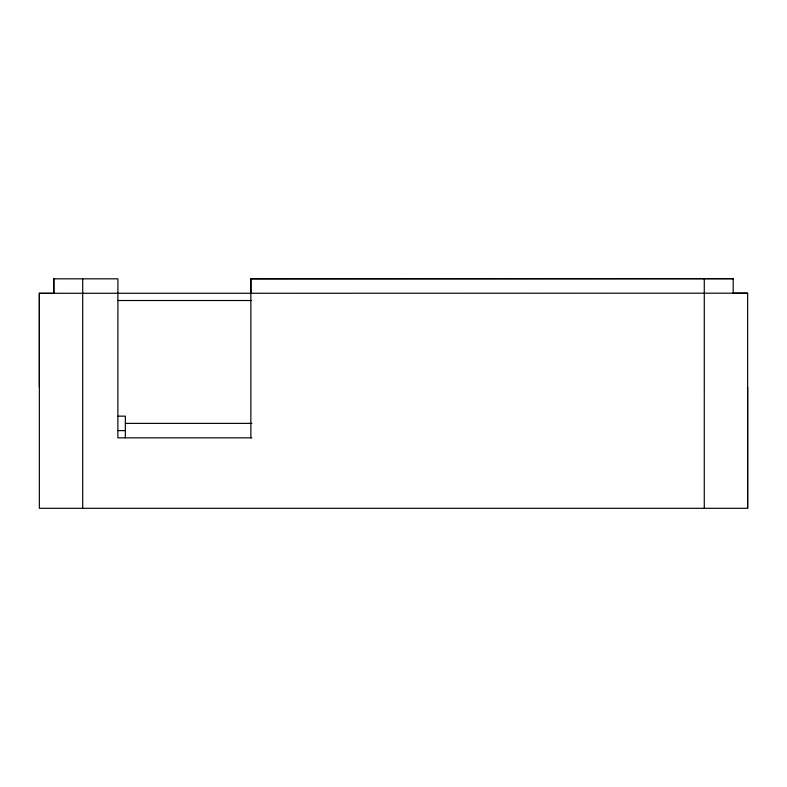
<?xml version="1.0" encoding="UTF-8"?>
<svg xmlns="http://www.w3.org/2000/svg" width="787" height="787" viewBox="0 0 787 787"><rect width="100%" height="100%" fill="white"/><g stroke="black" fill="none" stroke-linecap="round" stroke-linejoin="round"><path stroke-width="1.18" d="M39.35 293.285L39.35 508.304L747.64 508.304L747.65 293.187L39.35 293.285L39.35 387.243M251.761 437.838L117.873 437.838L117.912 278.834L53.801 278.834L53.841 293.344L39.389 293.384M82.714 278.834L82.714 508.304M250.856 437.838L250.856 278.805L733.189 278.696L250.856 278.805L250.866 293.295M704.276 508.304L704.286 278.696M733.199 293.187L747.65 293.187M117.578 300.516L251.368 300.516M118.129 416.156L125.359 416.156L125.359 437.838M125.359 423.386L251.909 423.386M118.129 430.607L125.359 430.607M747.64 387.194L747.64 508.304M733.189 278.696L733.199 293.266M53.801 278.834L53.801 293.472"/></g></svg>
